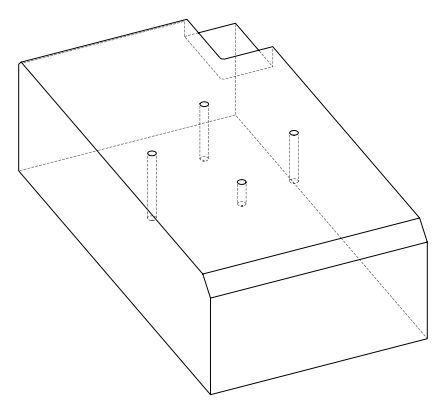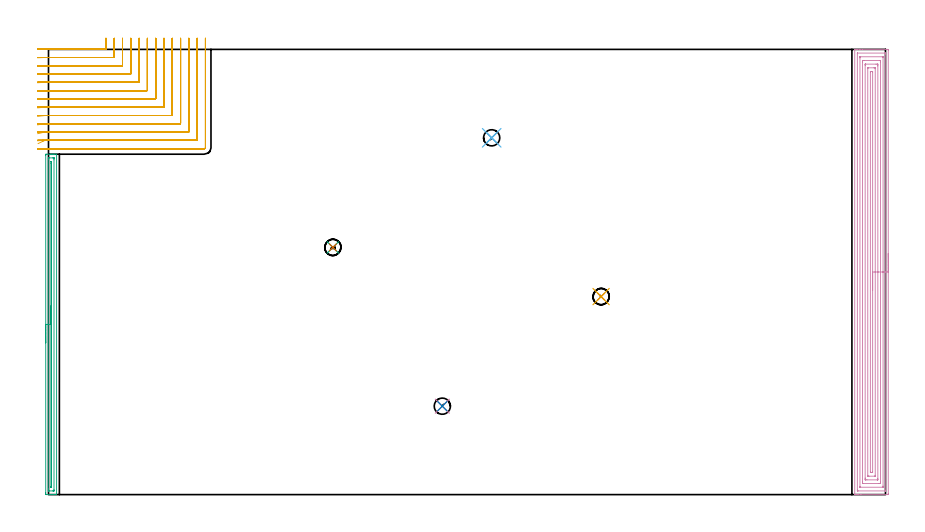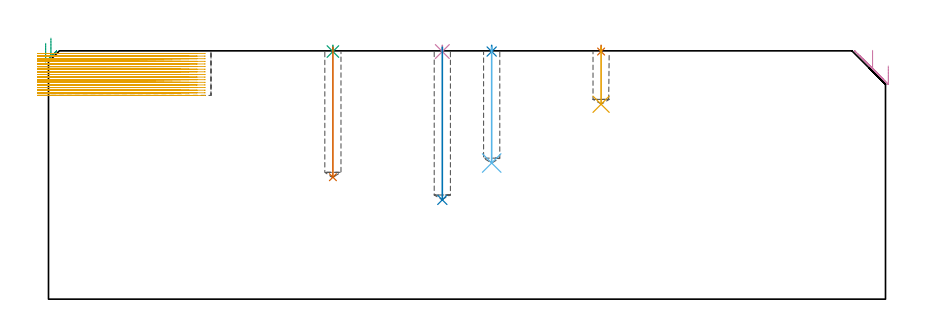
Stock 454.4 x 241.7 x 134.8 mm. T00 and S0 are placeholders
(PLAN: 11 operations, 3 tool changes, 67.6 min)
(1 SPOT_DRILL | STEP1POCKET | NXT0321_9005460120000 | 0.03 min | 3 mm3)
(2 SPOT_DRILL_1 | STEP1POCKET_1 | NXT0321_9005460120000 | 0.03 min | 2 mm3)
(3 SPOT_DRILL_2 | STEP1POCKET_2 | NXT0321_9005460120000 | 0.03 min | 2 mm3)
(4 SPOT_DRILL_3 | STEP1POCKET_3 | NXT0321_9005460120000 | 0.03 min | 3 mm3)
(5 DRILL_BLIND_HOLE_INTO_CENTER | STEP1POCKET | UGT0301_483 | 0.13 min | 1639 mm3)
(6 DRILL_BLIND_HOLE_INTO_CENTER_1 | STEP1POCKET_1 | UGT0301_483 | 0.25 min | 3569 mm3)
(7 DRILL_BLIND_HOLE_INTO_CENTER_2 | STEP1POCKET_2 | UGT0301_483 | 0.28 min | 4034 mm3)
(8 DRILL_BLIND_HOLE_INTO_CENTER_3 | STEP1POCKET_3 | UGT0301_483 | 0.33 min | 4773 mm3)
(9 AREA_MILL | FG_CHAMFER_SURFACE | UGT0205_001 | 4.58 min | 3278 mm3)
(10 AREA_MILL_1 | FG_CHAMFER_SURFACE_1 | UGT0205_001 | 13.81 min | 40029 mm3)
(11 MILL_CORNER_NOTCH_RECTANGULAR | CORNER_NOTCH_RECTANGULAR | NXT0201_008 | Follow Part, ap 1.5, ae 75% | 48.12 min | 121339 mm3)
(TOOL NXT0321_9005460120000 | NC Spot Drill, 142deg, 12mm, Carbide, Uncoated | D12 PA142 FL30 Z2)
(TOOL UGT0301_483 | Carbide Drill 8.8 mm | D8.8 PA118 FL81 Z2)
(TOOL UGT0205_001 | Chamfer Mill 20 x 3 x 45 deg. | D20 FL50 Z2)
(TOOL NXT0201_008 | ENDMILL 6mm [2P460-0600-NA 1630] | D6 FL26 Z6)
(OP 1 SPOT_DRILL)
G17 G21 G94 G90
T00 M6
G54
G17 G0 G90 X300. Y107.5 S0 M3
G43 Z144.8 H0
G94 G81 G98 Z134.421 F250. R137.8
G80
M5
M2
(OP 2 SPOT_DRILL_1)
G17 G21 G94 G90
T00 M6
G54
G17 G0 G90 X240.6 Y193.7 S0 M3
G43 Z144.8 H0
G94 G81 G98 Z134.421 F250. R137.8
G80
M5
M2
(OP 3 SPOT_DRILL_2)
G17 G21 G94 G90
T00 M6
G54
G17 G0 G90 X154.4 Y134.2 S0 M3
G43 Z144.8 H0
G94 G81 G98 Z134.421 F250. R137.8
G80
M5
M2
(OP 4 SPOT_DRILL_3)
G17 G21 G94 G90
T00 M6
G54
G17 G0 G90 X213.8 Y48. S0 M3
G43 Z144.8 H0
G94 G81 G98 Z134.421 F250. R137.8
G80
M5
M2
(OP 5 DRILL_BLIND_HOLE_INTO_CENTER)
G17 G21 G94 G90
T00 M6
G54
G17 G0 G90 X300. Y107.5 S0 M3
G43 Z144.8 H0
G94 G81 G98 Z105.8 F250. R136.8
G80
M5
M2
(OP 6 DRILL_BLIND_HOLE_INTO_CENTER_1)
G17 G21 G94 G90
T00 M6
G54
G17 G0 G90 X240.6 Y193.7 S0 M3
G43 Z144.8 H0
G94 G81 G98 Z73.9 F250. R136.8
G80
M5
M2
(OP 7 DRILL_BLIND_HOLE_INTO_CENTER_2)
G17 G21 G94 G90
T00 M6
G54
G17 G0 G90 X154.4 Y134.2 S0 M3
G43 Z144.8 H0
G94 G81 G98 Z66.2 F250. R136.8
G80
M5
M2
(OP 8 DRILL_BLIND_HOLE_INTO_CENTER_3)
G17 G21 G94 G90
T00 M6
G54
G17 G0 G90 X213.8 Y48. S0 M3
G43 Z144.8 H0
G94 G81 G98 Z53.9 F250. R136.8
G80
M5
M2
(OP 9 AREA_MILL)
G17 G21 G94 G90
T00 M6
G54
G17 G0 G90 X-1.5 Y82.4 S1061 M3
G43 Z144.8 H0
Z138.9
G94 G1 Y82.438 Z138.028 F250.
Y82.552 Z137.163
Y82.741 Z136.312
Y83.003 Z135.48
Y83.337 Z134.674
Y83.74 Z133.9
Y84.208 Z133.164
Y84.74 Z132.472
Y85.329 Z131.829
Y85.972 Z131.24
Y86.664 Z130.708
Y87.4 Z130.24
Y88.174 Z129.837
Y88.98 Z129.503
Y89.812 Z129.241
Y90.664 Z129.052
Y91.528 Z128.938
Y92.4 Z128.9
Y184.21
X-1.497 Y184.546
X-1.493 Y184.79 Z128.904
X-1.169 Y184.8 Z129.227
X0.577 Z130.971
X1.167 Z131.564
X1.45 Z131.847
X2.04 Z132.437
X2.323 Z132.719
X2.889 Z133.288
X3.196 Z133.595
X4.185 Z134.584
X4.294 Y184.798 Z134.686
X4.397 Y184.79 Z134.788
X4.4 Y184.656 Z134.8
Y0.144
X4.397 Y0.01 Z134.788
X4.294 Y0.002 Z134.686
X4.185 Y0. Z134.584
X3.503 Z133.902
X2.889 Z133.288
X2.323 Z132.719
X2.04 Z132.437
X1.45 Z131.847
X1.167 Z131.564
X0.577 Z130.971
X-1.068 Z129.328
X-1.169 Y0.002 Z129.227
X-1.492 Y0.01 Z128.904
X-1.497 Y0.254 Z128.9
X-1.5 Y0.59
Y0.928
Y92.4
X-0.086 Z130.314
Y182.213
X-0.085 Y182.427 Z130.315
X-0.081 Y182.765 Z130.319
X-0.079 Y182.781 Z130.321
X-0.07 Y182.79 Z130.33
X-0.007 Y182.794 Z130.393
X0.09 Y182.798 Z130.49
X0.212 Y182.8 Z130.612
X0.577 Z130.977
X2.323 Z132.723
X2.832 Y182.799 Z133.232
X2.946 Y182.794 Z133.346
X2.967 Y182.79 Z133.367
X2.979 Y182.785 Z133.379
X2.981 Y182.761 Z133.381
X2.984 Y182.643 Z133.384
X2.985 Y182.427 Z133.385
X2.986 Y181.75 Z133.386
X2.985 Y2.587 Z133.385
X2.984 Y2.373 Z133.384
X2.981 Y2.035 Z133.381
X2.979 Y2.019 Z133.379
X2.97 Y2.01 Z133.37
X2.907 Y2.006 Z133.307
X2.81 Y2.002 Z133.21
X2.688 Y2. Z133.088
X2.323 Z132.723
X0.577 Z130.977
X0.068 Y2.001 Z130.468
X-0.046 Y2.006 Z130.354
X-0.067 Y2.01 Z130.333
X-0.079 Y2.015 Z130.321
X-0.081 Y2.039 Z130.319
X-0.084 Y2.157 Z130.316
X-0.085 Y2.373 Z130.315
X-0.086 Y3.05 Z130.314
Y92.4
X1.328 Z131.728
X1.329 Y179.877 Z131.729
X1.332 Y180.644 Z131.732
X1.334 Y180.762 Z131.734
X1.341 Y180.79 Z131.741
X1.374 Y180.794 Z131.774
X1.45 Y180.798 Z131.85
X1.501 Z131.901
X1.541 Y180.794 Z131.941
X1.562 Y180.79 Z131.962
X1.565 Y180.767 Z131.965
X1.569 Y180.644 Z131.969
X1.571 Y180.521 Z131.971
Y4.923
X1.568 Y4.156 Z131.968
X1.566 Y4.038 Z131.966
X1.559 Y4.01 Z131.959
X1.526 Y4.006 Z131.926
X1.45 Y4.002 Z131.85
X1.399 Z131.799
X1.359 Y4.006 Z131.759
X1.338 Y4.01 Z131.738
X1.335 Y4.033 Z131.735
X1.331 Y4.156 Z131.731
X1.329 Y4.279 Z131.729
X1.328 Y92.4 Z131.728
Y93.272 Z131.766
Y94.136 Z131.88
Y94.988 Z132.069
Y95.82 Z132.331
Y96.626 Z132.665
Y97.4 Z133.068
Y98.136 Z133.537
Y98.828 Z134.068
Y99.471 Z134.657
Y100.06 Z135.301
Y100.592 Z135.993
Y101.06 Z136.728
Y101.463 Z137.502
Y101.797 Z138.308
Y102.059 Z139.14
Y102.248 Z139.992
Y102.362 Z140.857
Y102.4 Z141.728
G0 Z144.8
M5
M2
(OP 10 AREA_MILL_1)
G17 G21 G94 G90
T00 M6
G54
G17 G0 G90 X455.9 Y130.85 S1061 M3
G43 Z144.8 H0
Z126.6
G94 G1 Y130.812 Z125.728 F250.
Y130.698 Z124.864
Y130.509 Z124.012
Y130.247 Z123.18
Y129.913 Z122.374
Y129.51 Z121.6
Y129.041 Z120.864
Y128.51 Z120.172
Y127.921 Z119.529
Y127.278 Z118.94
Y126.586 Z118.409
Y125.85 Z117.94
Y125.076 Z117.537
Y124.27 Z117.203
Y123.438 Z116.941
Y122.586 Z116.752
Y121.722 Z116.638
Y120.85 Z116.6
Y0.625
X455.898 Y0.345 Z116.601
X455.892 Y0.01 Z116.606
X455.553 Y0. Z116.944
X440.995 Z131.5
X439.565 Z132.932
X439.208 Z133.287
X438.496 Z134.004
X438.191 Z134.309
X437.74 Z134.751
X437.703 Y0.009 Z134.788
X437.7 Y0.178 Z134.8
Y241.522
X437.703 Y241.691 Z134.788
X437.739 Y241.697 Z134.752
X437.767 Y241.699 Z134.724
X438.191 Y241.7 Z134.309
X438.496 Z134.004
X439.208 Z133.287
X440.458 Z132.039
X441.888 Z130.608
X455.554 Y241.699 Z116.943
X455.892 Y241.69 Z116.606
X455.899 Y241.354 Z116.599
X455.9 Y120.85 Z116.6
X454.486 Z118.014
X454.485 Y2.319 Z118.015
X454.484 Y2.225 Z118.016
X454.479 Y2.038 Z118.021
X454.476 Y2.008 Z118.024
X454.468 Y2.006 Z118.032
X454.443 Y2.003 Z118.057
X454.392 Y2.001 Z118.108
X439.62 Z132.88
X439.208 Y2.006 Z133.292
X439.15 Y2.01 Z133.35
X439.121 Y2.014 Z133.379
X439.115 Y2.413 Z133.386
Y239.381 Z133.385
X439.116 Y239.475 Z133.384
X439.121 Y239.663 Z133.379
X439.124 Y239.692 Z133.376
X439.132 Y239.694 Z133.368
X439.157 Y239.697 Z133.343
X439.208 Y239.699 Z133.292
X453.98 Z118.52
X454.392 Y239.694 Z118.108
X454.45 Y239.69 Z118.05
X454.479 Y239.686 Z118.021
X454.485 Y239.287 Z118.015
X454.486 Y120.85 Z118.014
X453.072 Z119.429
X453.071 Y4.628
X453.07 Y4.201 Z119.43
X453.067 Y4.084 Z119.433
X453.065 Y4.028 Z119.435
X453.059 Y4.01 Z119.441
X453.006 Y4.007 Z119.494
X452.805 Y4.001 Z119.695
X440.794 Z131.706
X440.66 Y4.004 Z131.84
X440.554 Y4.01 Z131.946
X440.534 Y4.013 Z131.966
X440.532 Y4.02 Z131.968
X440.531 Y4.045 Z131.969
X440.529 Y4.201 Z131.971
Y237.072
X440.53 Y237.499 Z131.97
X440.533 Y237.616 Z131.967
X440.535 Y237.671 Z131.965
X440.541 Y237.69 Z131.959
X440.594 Y237.693 Z131.906
X440.795 Y237.699 Z131.705
X452.806 Z119.694
X452.94 Y237.696 Z119.56
X453.046 Y237.69 Z119.454
X453.066 Y237.687 Z119.434
X453.068 Y237.68 Z119.432
X453.069 Y237.655 Z119.431
X453.071 Y237.499 Z119.429
X453.072 Y120.85
X451.657 Z120.843
Y6.882
X451.651 Y6.049 Z120.849
X451.641 Y6.01 Z120.859
X451.59 Y6.005 Z120.91
X451.48 Y6.002 Z121.02
X451.26 Y6. Z121.24
X450.819 Z121.681
X442.335 Z130.165
X442.118 Y6.002 Z130.382
X442.009 Y6.005 Z130.491
X441.96 Y6.01 Z130.54
X441.95 Y6.041 Z130.55
X441.943 Y6.827 Z130.557
Y6.882
Y234.818
X441.949 Y235.651 Z130.551
X441.959 Y235.69 Z130.541
X442.01 Y235.695 Z130.49
X442.12 Y235.698 Z130.38
X442.34 Y235.7 Z130.16
X442.781 Z129.719
X451.265 Z121.235
X451.482 Y235.698 Z121.018
X451.591 Y235.695 Z120.909
X451.64 Y235.69 Z120.86
X451.65 Y235.659 Z120.85
X451.657 Y234.873 Z120.843
Y234.818
Y120.85
X450.243 Z122.257
X450.242 Y8.67 Z122.258
X450.241 Y8.355 Z122.259
X450.236 Y8.036 Z122.264
X450.234 Y8.009 Z122.266
X450.218 Y8.006 Z122.282
X450.177 Y8.003 Z122.323
X450.093 Y8.001 Z122.407
X449.926 Y8. Z122.574
X444.343 Z128.157
X443.674 Y8.002 Z128.826
X443.447 Y8.004 Z129.053
X443.377 Y8.01 Z129.123
X443.364 Y8.031 Z129.136
X443.362 Y8.089 Z129.138
X443.358 Y8.67 Z129.142
X443.357 Y8.987 Z129.143
X443.358 Y233.03 Z129.142
X443.359 Y233.345 Z129.141
X443.364 Y233.664 Z129.136
X443.366 Y233.691 Z129.134
X443.382 Y233.694 Z129.118
X443.423 Y233.697 Z129.077
X443.507 Y233.699 Z128.993
X443.674 Y233.7 Z128.826
X449.257 Z123.243
X449.926 Y233.698 Z122.574
X450.153 Y233.696 Z122.347
X450.223 Y233.69 Z122.277
X450.236 Y233.669 Z122.264
X450.238 Y233.611 Z122.262
X450.242 Y233.03 Z122.258
X450.243 Y232.713 Z122.257
Y120.85
X448.829 Z123.671
Y10.458
X448.826 Y10.113 Z123.674
X448.824 Y10.028 Z123.676
X448.823 Y10.014 Z123.677
X448.804 Y10.01 Z123.696
X448.749 Y10.005 Z123.751
X448.596 Y10.001 Z123.904
X445.46 Y10. Z127.04
X445.023 Y10.002 Z127.477
X444.824 Y10.008 Z127.676
X444.781 Y10.01 Z127.719
X444.778 Y10.083 Z127.722
X444.773 Y10.251 Z127.727
X444.772 Y10.458 Z127.728
X444.771 Y231.242 Z127.729
X444.774 Y231.587 Z127.726
X444.776 Y231.672 Z127.724
X444.777 Y231.686 Z127.723
X444.796 Y231.69 Z127.704
X444.851 Y231.695 Z127.649
X445.004 Y231.699 Z127.496
X448.14 Y231.7 Z124.36
X448.577 Y231.698 Z123.923
X448.776 Y231.692 Z123.724
X448.819 Y231.69 Z123.681
X448.822 Y231.617 Z123.678
X448.827 Y231.449 Z123.673
X448.828 Y231.242 Z123.672
X448.829 Y120.85 Z123.671
X447.415 Z125.085
X447.414 Y12.245 Z125.086
X447.413 Y12.079 Z125.087
X447.41 Y12.023 Z125.09
X447.408 Y12.01 Z125.092
X447.399 Y12.007 Z125.101
X447.369 Y12.003 Z125.131
X447.247 Y12.001 Z125.253
X446.599 Y12. Z125.901
X446.353 Y12.001 Z126.147
X446.272 Y12.003 Z126.228
X446.207 Y12.008 Z126.293
X446.192 Y12.01 Z126.308
X446.19 Y12.03 Z126.31
X446.188 Y12.077 Z126.312
X446.186 Y12.245 Z126.314
X446.185 Y12.414 Z126.315
X446.186 Y229.454 Z126.314
X446.187 Y229.621 Z126.313
X446.19 Y229.677 Z126.31
X446.192 Y229.69 Z126.308
X446.201 Y229.693 Z126.299
X446.231 Y229.697 Z126.269
X446.353 Y229.699 Z126.147
X447.001 Y229.7 Z125.499
X447.247 Y229.699 Z125.253
X447.328 Y229.697 Z125.172
X447.393 Y229.692 Z125.107
X447.408 Y229.69 Z125.092
X447.41 Y229.67 Z125.09
X447.412 Y229.623 Z125.088
X447.414 Y229.454 Z125.086
X447.415 Y229.286 Z125.085
Y120.85
Y119.978 Z125.123
Y119.113 Z125.237
Y118.262 Z125.426
Y117.43 Z125.688
Y116.624 Z126.022
Y115.85 Z126.425
Y115.114 Z126.894
Y114.422 Z127.425
Y113.779 Z128.014
Y113.19 Z128.657
Y112.658 Z129.35
Y112.19 Z130.085
Y111.787 Z130.859
Y111.453 Z131.665
Y111.191 Z132.497
Y111.002 Z133.349
Y110.888 Z134.214
Y110.85 Z135.085
G0 Z144.8
M5
M2
(OP 11 MILL_CORNER_NOTCH_RECTANGULAR)
G17 G21 G94 G90
T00 M6
G54
G17 G0 G90 X-5.997 Y241.654 S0 M3
G43 Z144.8 H1
Z133.376
G94 G1 X-2.999 Y241.764 F250.
G2 X-1.027 Y241.8 R54. F500.
G1 X30.904
G3 X31.2 Y242.096 R0.3
G1 Y244.7
Y247.7 F250.
G0 Z144.8
X-5.998 Y237.141
Z133.376
G1 X-3. Y237.261
G2 X-1.027 Y237.3 R49.5 F500.
G1 X35.404
G3 X35.7 Y237.596 R0.3
G1 Y244.7
Y247.7 F250.
G0 Z144.8
X-5.997 Y232.625
Z133.376
G1 X-3. Y232.757
G2 X-1.027 Y232.8 R45. F500.
G1 X39.904
G3 X40.2 Y233.096 R0.3
G1 Y244.7
Y247.7 F250.
G0 Z144.8
X-5.996 Y228.106
Z133.376
G1 X-3. Y228.252
G2 X-1.027 Y228.3 R40.5 F500.
G1 X44.404
G3 X44.7 Y228.596 R0.3
G1 Y244.7
Y247.7 F250.
G0 Z144.8
X-5.995 Y223.581
Z133.376
G1 X-3. Y223.746
G2 X-1.027 Y223.8 R36. F500.
G1 X48.904
G3 X49.2 Y224.096 R0.3
G1 Y244.7
Y247.7 F250.
G0 Z144.8
X-5.994 Y219.05
Z133.376
G1 X-3. Y219.238
G2 X-1.027 Y219.3 R31.5 F500.
G1 X53.403
G3 X53.7 Y219.597 R0.3
G1 Y244.7
Y247.7 F250.
G0 Z144.8
X-5.992 Y214.509
Z133.376
G1 X-3. Y214.728
G2 X-1.027 Y214.8 R27. F500.
G1 X57.903
G3 X58.2 Y215.097 R0.3
G1 Y244.7
Y247.7 F250.
G0 Z144.8
X-5.988 Y209.95
Z133.376
G1 X-3. Y210.213
G2 X-1.027 Y210.3 R22.5 F500.
G1 X62.403
G3 X62.7 Y210.597 R0.3
G1 Y244.7
Y247.7 F250.
G0 Z144.8
X-5.982 Y205.363
Z133.376
G1 X-3. Y205.692
G2 X-1.027 Y205.8 R18. F500.
G1 X66.903
G3 X67.2 Y206.097 R0.3
G1 Y244.7
Y247.7 F250.
G0 Z144.8
X-5.968 Y200.716
Z133.376
G1 X-3. Y201.155
G2 X-1.027 Y201.3 R13.5 F500.
G1 X71.403
G3 X71.7 Y201.597 R0.3
G1 Y244.7
Y247.7 F250.
G0 Z144.8
X-5.927 Y195.923
Z133.376
G1 X-3. Y196.581
G2 X-1.027 Y196.8 R9. F500.
G1 X75.903
G3 X76.2 Y197.097 R0.3
G1 Y244.7
Y247.7 F250.
G0 Z144.8
X-5.696 Y190.529
Z133.376
G1 X-3. Y191.844
G2 X-1.027 Y192.3 R4.5 F500.
G1 X80.403
G3 X80.7 Y192.597 R0.3
G1 Y244.7
Y247.7 F250.
G0 Z144.8
X-4.027 Y187.8
Z133.376
G1 X-1.027
X84.7 F500.
G3 X85.2 Y188.3 R0.5
G1 Y244.7
Y247.7 F250.
G0 Z144.8
X-5.998 Y241.782
Z131.953
G1 X-2.998 Y241.799
X-2.689 Y241.8 F500.
X30.904
G3 X31.2 Y242.096 R0.3
G1 Y244.7
Y247.7 F250.
G0 Z144.8
X-6. Y237.28
Z131.953
G1 X-3. Y237.299
X-2.689 Y237.3 F500.
X35.404
G3 X35.7 Y237.596 R0.3
G1 Y244.7
Y247.7 F250.
G0 Z144.8
X-6. Y232.778
Z131.953
G1 X-3. Y232.799
G2 X-2.689 Y232.8 R45. F500.
G1 X39.904
G3 X40.2 Y233.096 R0.3
G1 Y244.7
Y247.7 F250.
G0 Z144.8
X-6. Y228.276
Z131.953
G1 X-3. Y228.299
G2 X-2.689 Y228.3 R40.5 F500.
G1 X44.404
G3 X44.7 Y228.596 R0.3
G1 Y244.7
Y247.7 F250.
G0 Z144.8
X-6. Y223.773
Z131.953
G1 X-3. Y223.799
G2 X-2.689 Y223.8 R36. F500.
G1 X48.904
G3 X49.2 Y224.096 R0.3
G1 Y244.7
Y247.7 F250.
G0 Z144.8
X-6. Y219.269
Z131.953
G1 X-3. Y219.298
G2 X-2.689 Y219.3 R31.5 F500.
G1 X53.403
G3 X53.7 Y219.597 R0.3
G1 Y244.7
Y247.7 F250.
G0 Z144.8
X-6. Y214.764
Z131.953
G1 X-3. Y214.798
G2 X-2.689 Y214.8 R27. F500.
G1 X57.903
G3 X58.2 Y215.097 R0.3
G1 Y244.7
Y247.7 F250.
G0 Z144.8
X-6. Y210.256
Z131.953
G1 X-3. Y210.298
G2 X-2.689 Y210.3 R22.5 F500.
G1 X62.403
G3 X62.7 Y210.597 R0.3
G1 Y244.7
Y247.7 F250.
G0 Z144.8
X-6. Y205.745
Z131.953
G1 X-3. Y205.797
G2 X-2.689 Y205.8 R18. F500.
G1 X66.903
G3 X67.2 Y206.097 R0.3
G1 Y244.7
Y247.7 F250.
G0 Z144.8
X-5.999 Y201.227
Z131.953
G1 X-3. Y201.296
G2 X-2.689 Y201.3 R13.5 F500.
G1 X71.403
G3 X71.7 Y201.597 R0.3
G1 Y244.7
Y247.7 F250.
G0 Z144.8
X-5.998 Y196.691
Z131.953
G1 X-3. Y196.795
G2 X-2.689 Y196.8 R9. F500.
G1 X75.903
G3 X76.2 Y197.097 R0.3
G1 Y244.7
Y247.7 F250.
G0 Z144.8
X-5.993 Y192.082
Z131.953
G1 X-3. Y192.289
G2 X-2.689 Y192.3 R4.5 F500.
G1 X80.403
G3 X80.7 Y192.597 R0.3
G1 Y244.7
Y247.7 F250.
G0 Z144.8
X-5.689 Y187.8
Z131.953
G1 X-2.689
X84.7 F500.
G3 X85.2 Y188.3 R0.5
G1 Y244.7
Y247.7 F250.
G0 Z144.8
X-5.998 Y241.8
Z130.529
G1 X-2.998
X30.904 F500.
G3 X31.2 Y242.096 R0.3
G1 Y244.7
Y247.7 F250.
G0 Z144.8
X-6. Y237.3
Z130.529
G1 X-3.
X35.404 F500.
G3 X35.7 Y237.596 R0.3
G1 Y244.7
Y247.7 F250.
G0 Z144.8
X-6. Y232.8
Z130.529
G1 X-3.
X39.904 F500.
G3 X40.2 Y233.096 R0.3
G1 Y244.7
Y247.7 F250.
G0 Z144.8
X-6. Y228.3
Z130.529
G1 X-3.
X44.404 F500.
G3 X44.7 Y228.596 R0.3
G1 Y244.7
Y247.7 F250.
G0 Z144.8
X-6. Y223.8
Z130.529
G1 X-3.
X48.904 F500.
G3 X49.2 Y224.096 R0.3
G1 Y244.7
Y247.7 F250.
G0 Z144.8
X-6. Y219.3
Z130.529
G1 X-3.
X53.403 F500.
G3 X53.7 Y219.597 R0.3
G1 Y244.7
Y247.7 F250.
G0 Z144.8
X-6. Y214.8
Z130.529
G1 X-3.
X57.903 F500.
G3 X58.2 Y215.097 R0.3
G1 Y244.7
Y247.7 F250.
G0 Z144.8
X-6. Y210.3
Z130.529
G1 X-3.
X62.403 F500.
G3 X62.7 Y210.597 R0.3
G1 Y244.7
Y247.7 F250.
G0 Z144.8
X-6. Y205.8
Z130.529
G1 X-3.
X66.903 F500.
G3 X67.2 Y206.097 R0.3
G1 Y244.7
Y247.7 F250.
G0 Z144.8
X-6. Y201.3
Z130.529
G1 X-3.
X71.403 F500.
G3 X71.7 Y201.597 R0.3
G1 Y244.7
Y247.7 F250.
G0 Z144.8
X-6. Y196.8
Z130.529
G1 X-3.
X75.903 F500.
G3 X76.2 Y197.097 R0.3
G1 Y244.7
Y247.7 F250.
G0 Z144.8
X-6. Y192.3
Z130.529
G1 X-3.
X80.403 F500.
G3 X80.7 Y192.597 R0.3
G1 Y244.7
Y247.7 F250.
G0 Z144.8
X-6. Y187.8
Z130.529
G1 X-3.
X84.7 F500.
G3 X85.2 Y188.3 R0.5
G1 Y244.7
Y247.7 F250.
G0 Z144.8
X-5.998 Y241.8
Z129.106
G1 X-2.998
X30.904 F500.
G3 X31.2 Y242.096 R0.3
G1 Y244.7
Y247.7 F250.
G0 Z144.8
X-6. Y237.3
Z129.106
G1 X-3.
X35.404 F500.
G3 X35.7 Y237.596 R0.3
G1 Y244.7
Y247.7 F250.
G0 Z144.8
X-6. Y232.8
Z129.106
G1 X-3.
X39.904 F500.
G3 X40.2 Y233.096 R0.3
G1 Y244.7
Y247.7 F250.
G0 Z144.8
X-6. Y228.3
Z129.106
G1 X-3.
X44.404 F500.
G3 X44.7 Y228.596 R0.3
G1 Y244.7
Y247.7 F250.
G0 Z144.8
X-6. Y223.8
Z129.106
G1 X-3.
X48.904 F500.
G3 X49.2 Y224.096 R0.3
G1 Y244.7
Y247.7 F250.
G0 Z144.8
X-6. Y219.3
Z129.106
G1 X-3.
X53.403 F500.
G3 X53.7 Y219.597 R0.3
G1 Y244.7
Y247.7 F250.
G0 Z144.8
X-6. Y214.8
Z129.106
G1 X-3.
X57.903 F500.
G3 X58.2 Y215.097 R0.3
G1 Y244.7
Y247.7 F250.
G0 Z144.8
X-6. Y210.3
Z129.106
G1 X-3.
X62.403 F500.
G3 X62.7 Y210.597 R0.3
G1 Y244.7
Y247.7 F250.
G0 Z144.8
X-6. Y205.8
Z129.106
G1 X-3.
X66.903 F500.
G3 X67.2 Y206.097 R0.3
G1 Y244.7
Y247.7 F250.
G0 Z144.8
X-6. Y201.3
Z129.106
G1 X-3.
X71.403 F500.
G3 X71.7 Y201.597 R0.3
G1 Y244.7
Y247.7 F250.
G0 Z144.8
X-6. Y196.8
Z129.106
G1 X-3.
X75.903 F500.
G3 X76.2 Y197.097 R0.3
G1 Y244.7
Y247.7 F250.
G0 Z144.8
X-6. Y192.3
Z129.106
G1 X-3.
X80.403 F500.
G3 X80.7 Y192.597 R0.3
G1 Y244.7
Y247.7 F250.
G0 Z144.8
X-6. Y187.8
Z129.106
G1 X-3.
X84.7 F500.
G3 X85.2 Y188.3 R0.5
G1 Y244.7
Y247.7 F250.
G0 Z144.8
X-5.998 Y241.8
Z127.682
G1 X-2.998
X30.904 F500.
G3 X31.2 Y242.096 R0.3
G1 Y244.7
Y247.7 F250.
G0 Z144.8
X-6. Y237.3
Z127.682
G1 X-3.
X35.404 F500.
G3 X35.7 Y237.596 R0.3
G1 Y244.7
Y247.7 F250.
G0 Z144.8
X-6. Y232.8
Z127.682
G1 X-3.
X39.904 F500.
G3 X40.2 Y233.096 R0.3
G1 Y244.7
Y247.7 F250.
G0 Z144.8
X-6. Y228.3
Z127.682
G1 X-3.
X44.404 F500.
G3 X44.7 Y228.596 R0.3
G1 Y244.7
Y247.7 F250.
G0 Z144.8
X-6. Y223.8
Z127.682
G1 X-3.
X48.904 F500.
G3 X49.2 Y224.096 R0.3
G1 Y244.7
Y247.7 F250.
G0 Z144.8
X-6. Y219.3
Z127.682
G1 X-3.
X53.403 F500.
G3 X53.7 Y219.597 R0.3
G1 Y244.7
Y247.7 F250.
G0 Z144.8
X-6. Y214.8
Z127.682
G1 X-3.
X57.903 F500.
G3 X58.2 Y215.097 R0.3
G1 Y244.7
Y247.7 F250.
G0 Z144.8
X-6. Y210.3
Z127.682
G1 X-3.
X62.403 F500.
G3 X62.7 Y210.597 R0.3
G1 Y244.7
Y247.7 F250.
G0 Z144.8
X-6. Y205.8
Z127.682
G1 X-3.
X66.903 F500.
G3 X67.2 Y206.097 R0.3
G1 Y244.7
Y247.7 F250.
G0 Z144.8
X-6. Y201.3
Z127.682
G1 X-3.
X71.403 F500.
G3 X71.7 Y201.597 R0.3
G1 Y244.7
Y247.7 F250.
G0 Z144.8
X-6. Y196.8
Z127.682
G1 X-3.
X75.903 F500.
G3 X76.2 Y197.097 R0.3
G1 Y244.7
Y247.7 F250.
G0 Z144.8
X-6. Y192.3
Z127.682
G1 X-3.
X80.403 F500.
G3 X80.7 Y192.597 R0.3
G1 Y244.7
Y247.7 F250.
G0 Z144.8
X-6. Y187.8
Z127.682
G1 X-3.
X84.7 F500.
G3 X85.2 Y188.3 R0.5
G1 Y244.7
Y247.7 F250.
G0 Z144.8
X-5.998 Y241.8
Z126.259
G1 X-2.998
X30.904 F500.
G3 X31.2 Y242.096 R0.3
G1 Y244.7
Y247.7 F250.
G0 Z144.8
X-6. Y237.3
Z126.259
G1 X-3.
X35.404 F500.
G3 X35.7 Y237.596 R0.3
G1 Y244.7
Y247.7 F250.
G0 Z144.8
X-6. Y232.8
Z126.259
G1 X-3.
X39.904 F500.
G3 X40.2 Y233.096 R0.3
G1 Y244.7
Y247.7 F250.
G0 Z144.8
X-6. Y228.3
Z126.259
G1 X-3.
X44.404 F500.
G3 X44.7 Y228.596 R0.3
G1 Y244.7
Y247.7 F250.
G0 Z144.8
X-6. Y223.8
Z126.259
G1 X-3.
X48.904 F500.
G3 X49.2 Y224.096 R0.3
G1 Y244.7
Y247.7 F250.
G0 Z144.8
X-6. Y219.3
Z126.259
G1 X-3.
X53.403 F500.
G3 X53.7 Y219.597 R0.3
G1 Y244.7
Y247.7 F250.
G0 Z144.8
X-6. Y214.8
Z126.259
G1 X-3.
X57.903 F500.
G3 X58.2 Y215.097 R0.3
G1 Y244.7
Y247.7 F250.
G0 Z144.8
X-6. Y210.3
Z126.259
G1 X-3.
X62.403 F500.
G3 X62.7 Y210.597 R0.3
G1 Y244.7
Y247.7 F250.
G0 Z144.8
X-6. Y205.8
Z126.259
G1 X-3.
X66.903 F500.
G3 X67.2 Y206.097 R0.3
G1 Y244.7
Y247.7 F250.
G0 Z144.8
X-6. Y201.3
Z126.259
G1 X-3.
X71.403 F500.
G3 X71.7 Y201.597 R0.3
G1 Y244.7
Y247.7 F250.
G0 Z144.8
X-6. Y196.8
Z126.259
G1 X-3.
X75.903 F500.
G3 X76.2 Y197.097 R0.3
G1 Y244.7
Y247.7 F250.
G0 Z144.8
X-6. Y192.3
Z126.259
G1 X-3.
X80.403 F500.
G3 X80.7 Y192.597 R0.3
G1 Y244.7
Y247.7 F250.
G0 Z144.8
X-6. Y187.8
Z126.259
G1 X-3.
X84.7 F500.
G3 X85.2 Y188.3 R0.5
G1 Y244.7
Y247.7 F250.
G0 Z144.8
X-5.998 Y241.8
Z124.835
G1 X-2.998
X30.904 F500.
G3 X31.2 Y242.096 R0.3
G1 Y244.7
Y247.7 F250.
G0 Z144.8
X-6. Y237.3
Z124.835
G1 X-3.
X35.404 F500.
G3 X35.7 Y237.596 R0.3
G1 Y244.7
Y247.7 F250.
G0 Z144.8
X-6. Y232.8
Z124.835
G1 X-3.
X39.904 F500.
G3 X40.2 Y233.096 R0.3
G1 Y244.7
Y247.7 F250.
G0 Z144.8
X-6. Y228.3
Z124.835
G1 X-3.
X44.404 F500.
G3 X44.7 Y228.596 R0.3
G1 Y244.7
Y247.7 F250.
G0 Z144.8
X-6. Y223.8
Z124.835
G1 X-3.
X48.904 F500.
G3 X49.2 Y224.096 R0.3
G1 Y244.7
Y247.7 F250.
G0 Z144.8
X-6. Y219.3
Z124.835
G1 X-3.
X53.403 F500.
G3 X53.7 Y219.597 R0.3
G1 Y244.7
Y247.7 F250.
G0 Z144.8
X-6. Y214.8
Z124.835
G1 X-3.
X57.903 F500.
G3 X58.2 Y215.097 R0.3
G1 Y244.7
Y247.7 F250.
G0 Z144.8
X-6. Y210.3
Z124.835
G1 X-3.
X62.403 F500.
G3 X62.7 Y210.597 R0.3
G1 Y244.7
Y247.7 F250.
G0 Z144.8
X-6. Y205.8
Z124.835
G1 X-3.
X66.903 F500.
G3 X67.2 Y206.097 R0.3
G1 Y244.7
Y247.7 F250.
G0 Z144.8
X-6. Y201.3
Z124.835
G1 X-3.
X71.403 F500.
G3 X71.7 Y201.597 R0.3
G1 Y244.7
Y247.7 F250.
G0 Z144.8
X-6. Y196.8
Z124.835
G1 X-3.
X75.903 F500.
G3 X76.2 Y197.097 R0.3
G1 Y244.7
Y247.7 F250.
G0 Z144.8
X-6. Y192.3
Z124.835
G1 X-3.
X80.403 F500.
G3 X80.7 Y192.597 R0.3
G1 Y244.7
Y247.7 F250.
G0 Z144.8
X-6. Y187.8
Z124.835
G1 X-3.
X84.7 F500.
G3 X85.2 Y188.3 R0.5
G1 Y244.7
Y247.7 F250.
G0 Z144.8
X-5.998 Y241.8
Z123.412
G1 X-2.998
X30.904 F500.
G3 X31.2 Y242.096 R0.3
G1 Y244.7
Y247.7 F250.
G0 Z144.8
X-6. Y237.3
Z123.412
G1 X-3.
X35.404 F500.
G3 X35.7 Y237.596 R0.3
G1 Y244.7
Y247.7 F250.
G0 Z144.8
X-6. Y232.8
Z123.412
G1 X-3.
X39.904 F500.
G3 X40.2 Y233.096 R0.3
G1 Y244.7
Y247.7 F250.
G0 Z144.8
X-6. Y228.3
Z123.412
G1 X-3.
X44.404 F500.
G3 X44.7 Y228.596 R0.3
G1 Y244.7
Y247.7 F250.
G0 Z144.8
X-6. Y223.8
Z123.412
G1 X-3.
X48.904 F500.
G3 X49.2 Y224.096 R0.3
G1 Y244.7
Y247.7 F250.
G0 Z144.8
X-6. Y219.3
Z123.412
G1 X-3.
X53.403 F500.
G3 X53.7 Y219.597 R0.3
G1 Y244.7
Y247.7 F250.
G0 Z144.8
X-6. Y214.8
Z123.412
G1 X-3.
X57.903 F500.
G3 X58.2 Y215.097 R0.3
G1 Y244.7
Y247.7 F250.
G0 Z144.8
X-6. Y210.3
Z123.412
G1 X-3.
X62.403 F500.
G3 X62.7 Y210.597 R0.3
G1 Y244.7
Y247.7 F250.
G0 Z144.8
X-6. Y205.8
Z123.412
G1 X-3.
X66.903 F500.
G3 X67.2 Y206.097 R0.3
G1 Y244.7
Y247.7 F250.
G0 Z144.8
X-6. Y201.3
Z123.412
G1 X-3.
X71.403 F500.
G3 X71.7 Y201.597 R0.3
G1 Y244.7
Y247.7 F250.
G0 Z144.8
X-6. Y196.8
Z123.412
G1 X-3.
X75.903 F500.
G3 X76.2 Y197.097 R0.3
G1 Y244.7
Y247.7 F250.
G0 Z144.8
X-6. Y192.3
Z123.412
G1 X-3.
X80.403 F500.
G3 X80.7 Y192.597 R0.3
G1 Y244.7
Y247.7 F250.
G0 Z144.8
X-6. Y187.8
Z123.412
G1 X-3.
X84.7 F500.
G3 X85.2 Y188.3 R0.5
G1 Y244.7
Y247.7 F250.
G0 Z144.8
X-5.998 Y241.8
Z121.988
G1 X-2.998
X30.904 F500.
G3 X31.2 Y242.096 R0.3
G1 Y244.7
Y247.7 F250.
G0 Z144.8
X-6. Y237.3
Z121.988
G1 X-3.
X35.404 F500.
G3 X35.7 Y237.596 R0.3
G1 Y244.7
Y247.7 F250.
G0 Z144.8
X-6. Y232.8
Z121.988
G1 X-3.
X39.904 F500.
G3 X40.2 Y233.096 R0.3
G1 Y244.7
Y247.7 F250.
G0 Z144.8
X-6. Y228.3
Z121.988
G1 X-3.
X44.404 F500.
G3 X44.7 Y228.596 R0.3
G1 Y244.7
Y247.7 F250.
G0 Z144.8
X-6. Y223.8
Z121.988
G1 X-3.
X48.904 F500.
G3 X49.2 Y224.096 R0.3
G1 Y244.7
Y247.7 F250.
G0 Z144.8
X-6. Y219.3
Z121.988
G1 X-3.
X53.403 F500.
G3 X53.7 Y219.597 R0.3
G1 Y244.7
Y247.7 F250.
G0 Z144.8
X-6. Y214.8
Z121.988
G1 X-3.
X57.903 F500.
G3 X58.2 Y215.097 R0.3
G1 Y244.7
Y247.7 F250.
G0 Z144.8
X-6. Y210.3
Z121.988
G1 X-3.
X62.403 F500.
G3 X62.7 Y210.597 R0.3
G1 Y244.7
Y247.7 F250.
G0 Z144.8
X-6. Y205.8
Z121.988
G1 X-3.
X66.903 F500.
G3 X67.2 Y206.097 R0.3
G1 Y244.7
Y247.7 F250.
G0 Z144.8
X-6. Y201.3
Z121.988
G1 X-3.
X71.403 F500.
G3 X71.7 Y201.597 R0.3
G1 Y244.7
Y247.7 F250.
G0 Z144.8
X-6. Y196.8
Z121.988
G1 X-3.
X75.903 F500.
G3 X76.2 Y197.097 R0.3
G1 Y244.7
Y247.7 F250.
G0 Z144.8
X-6. Y192.3
Z121.988
G1 X-3.
X80.403 F500.
G3 X80.7 Y192.597 R0.3
G1 Y244.7
Y247.7 F250.
G0 Z144.8
X-6. Y187.8
Z121.988
G1 X-3.
X84.7 F500.
G3 X85.2 Y188.3 R0.5
G1 Y244.7
Y247.7 F250.
G0 Z144.8
X-5.998 Y241.8
Z120.565
G1 X-2.998
X30.904 F500.
G3 X31.2 Y242.096 R0.3
G1 Y244.7
Y247.7 F250.
G0 Z144.8
X-6. Y237.3
Z120.565
G1 X-3.
X35.404 F500.
G3 X35.7 Y237.596 R0.3
G1 Y244.7
Y247.7 F250.
G0 Z144.8
X-6. Y232.8
Z120.565
G1 X-3.
X39.904 F500.
G3 X40.2 Y233.096 R0.3
G1 Y244.7
Y247.7 F250.
G0 Z144.8
X-6. Y228.3
Z120.565
G1 X-3.
X44.404 F500.
G3 X44.7 Y228.596 R0.3
G1 Y244.7
Y247.7 F250.
G0 Z144.8
X-6. Y223.8
Z120.565
G1 X-3.
X48.904 F500.
G3 X49.2 Y224.096 R0.3
G1 Y244.7
Y247.7 F250.
G0 Z144.8
X-6. Y219.3
Z120.565
G1 X-3.
X53.403 F500.
G3 X53.7 Y219.597 R0.3
G1 Y244.7
Y247.7 F250.
G0 Z144.8
X-6. Y214.8
Z120.565
G1 X-3.
X57.903 F500.
G3 X58.2 Y215.097 R0.3
G1 Y244.7
Y247.7 F250.
G0 Z144.8
X-6. Y210.3
Z120.565
G1 X-3.
X62.403 F500.
G3 X62.7 Y210.597 R0.3
G1 Y244.7
Y247.7 F250.
G0 Z144.8
X-6. Y205.8
Z120.565
G1 X-3.
X66.903 F500.
G3 X67.2 Y206.097 R0.3
G1 Y244.7
Y247.7 F250.
G0 Z144.8
X-6. Y201.3
Z120.565
G1 X-3.
X71.403 F500.
G3 X71.7 Y201.597 R0.3
G1 Y244.7
Y247.7 F250.
G0 Z144.8
X-6. Y196.8
Z120.565
G1 X-3.
X75.903 F500.
G3 X76.2 Y197.097 R0.3
G1 Y244.7
Y247.7 F250.
G0 Z144.8
X-6. Y192.3
Z120.565
G1 X-3.
X80.403 F500.
G3 X80.7 Y192.597 R0.3
G1 Y244.7
Y247.7 F250.
G0 Z144.8
X-6. Y187.8
Z120.565
G1 X-3.
X84.7 F500.
G3 X85.2 Y188.3 R0.5
G1 Y244.7
Y247.7 F250.
G0 Z144.8
X-5.998 Y241.8
Z119.141
G1 X-2.998
X30.904 F500.
G3 X31.2 Y242.096 R0.3
G1 Y244.7
Y247.7 F250.
G0 Z144.8
X-6. Y237.3
Z119.141
G1 X-3.
X35.404 F500.
G3 X35.7 Y237.596 R0.3
G1 Y244.7
Y247.7 F250.
G0 Z144.8
X-6. Y232.8
Z119.141
G1 X-3.
X39.904 F500.
G3 X40.2 Y233.096 R0.3
G1 Y244.7
Y247.7 F250.
G0 Z144.8
X-6. Y228.3
Z119.141
G1 X-3.
X44.404 F500.
G3 X44.7 Y228.596 R0.3
G1 Y244.7
Y247.7 F250.
G0 Z144.8
X-6. Y223.8
Z119.141
G1 X-3.
X48.904 F500.
G3 X49.2 Y224.096 R0.3
G1 Y244.7
Y247.7 F250.
G0 Z144.8
X-6. Y219.3
Z119.141
G1 X-3.
X53.403 F500.
G3 X53.7 Y219.597 R0.3
G1 Y244.7
Y247.7 F250.
G0 Z144.8
X-6. Y214.8
Z119.141
G1 X-3.
X57.903 F500.
G3 X58.2 Y215.097 R0.3
G1 Y244.7
Y247.7 F250.
G0 Z144.8
X-6. Y210.3
Z119.141
G1 X-3.
X62.403 F500.
G3 X62.7 Y210.597 R0.3
G1 Y244.7
Y247.7 F250.
G0 Z144.8
X-6. Y205.8
Z119.141
G1 X-3.
X66.903 F500.
G3 X67.2 Y206.097 R0.3
G1 Y244.7
Y247.7 F250.
G0 Z144.8
X-6. Y201.3
Z119.141
G1 X-3.
X71.403 F500.
G3 X71.7 Y201.597 R0.3
G1 Y244.7
Y247.7 F250.
G0 Z144.8
X-6. Y196.8
Z119.141
G1 X-3.
X75.903 F500.
G3 X76.2 Y197.097 R0.3
G1 Y244.7
Y247.7 F250.
G0 Z144.8
X-6. Y192.3
Z119.141
G1 X-3.
X80.403 F500.
G3 X80.7 Y192.597 R0.3
G1 Y244.7
Y247.7 F250.
G0 Z144.8
X-6. Y187.8
Z119.141
G1 X-3.
X84.7 F500.
G3 X85.2 Y188.3 R0.5
G1 Y244.7
Y247.7 F250.
G0 Z144.8
X-5.998 Y241.8
Z117.718
G1 X-2.998
X30.904 F500.
G3 X31.2 Y242.096 R0.3
G1 Y244.7
Y247.7 F250.
G0 Z144.8
X-6. Y237.3
Z117.718
G1 X-3.
X35.404 F500.
G3 X35.7 Y237.596 R0.3
G1 Y244.7
Y247.7 F250.
G0 Z144.8
X-6. Y232.8
Z117.718
G1 X-3.
X39.904 F500.
G3 X40.2 Y233.096 R0.3
G1 Y244.7
Y247.7 F250.
G0 Z144.8
X-6. Y228.3
Z117.718
G1 X-3.
X44.404 F500.
G3 X44.7 Y228.596 R0.3
G1 Y244.7
Y247.7 F250.
G0 Z144.8
X-6. Y223.8
Z117.718
G1 X-3.
X48.904 F500.
G3 X49.2 Y224.096 R0.3
G1 Y244.7
Y247.7 F250.
G0 Z144.8
X-6. Y219.3
Z117.718
G1 X-3.
X53.403 F500.
G3 X53.7 Y219.597 R0.3
G1 Y244.7
Y247.7 F250.
G0 Z144.8
X-6. Y214.8
Z117.718
G1 X-3.
X57.903 F500.
G3 X58.2 Y215.097 R0.3
G1 Y244.7
Y247.7 F250.
G0 Z144.8
X-6. Y210.3
Z117.718
G1 X-3.
X62.403 F500.
G3 X62.7 Y210.597 R0.3
G1 Y244.7
Y247.7 F250.
G0 Z144.8
X-6. Y205.8
Z117.718
G1 X-3.
X66.903 F500.
G3 X67.2 Y206.097 R0.3
G1 Y244.7
Y247.7 F250.
G0 Z144.8
X-6. Y201.3
Z117.718
G1 X-3.
X71.403 F500.
G3 X71.7 Y201.597 R0.3
G1 Y244.7
Y247.7 F250.
G0 Z144.8
X-6. Y196.8
Z117.718
G1 X-3.
X75.903 F500.
G3 X76.2 Y197.097 R0.3
G1 Y244.7
Y247.7 F250.
G0 Z144.8
X-6. Y192.3
Z117.718
G1 X-3.
X80.403 F500.
G3 X80.7 Y192.597 R0.3
G1 Y244.7
Y247.7 F250.
G0 Z144.8
X-6. Y187.8
Z117.718
G1 X-3.
X84.7 F500.
G3 X85.2 Y188.3 R0.5
G1 Y244.7
Y247.7 F250.
G0 Z144.8
X-5.998 Y241.8
Z116.294
G1 X-2.998
X30.904 F500.
G3 X31.2 Y242.096 R0.3
G1 Y244.7
Y247.7 F250.
G0 Z144.8
X-6. Y237.3
Z116.294
G1 X-3.
X35.404 F500.
G3 X35.7 Y237.596 R0.3
G1 Y244.7
Y247.7 F250.
G0 Z144.8
X-6. Y232.8
Z116.294
G1 X-3.
X39.904 F500.
G3 X40.2 Y233.096 R0.3
G1 Y244.7
Y247.7 F250.
G0 Z144.8
X-6. Y228.3
Z116.294
G1 X-3.
X44.404 F500.
G3 X44.7 Y228.596 R0.3
G1 Y244.7
Y247.7 F250.
G0 Z144.8
X-6. Y223.8
Z116.294
G1 X-3.
X48.904 F500.
G3 X49.2 Y224.096 R0.3
G1 Y244.7
Y247.7 F250.
G0 Z144.8
X-6. Y219.3
Z116.294
G1 X-3.
X53.403 F500.
G3 X53.7 Y219.597 R0.3
G1 Y244.7
Y247.7 F250.
G0 Z144.8
X-6. Y214.8
Z116.294
G1 X-3.
X57.903 F500.
G3 X58.2 Y215.097 R0.3
G1 Y244.7
Y247.7 F250.
G0 Z144.8
X-6. Y210.3
Z116.294
G1 X-3.
X62.403 F500.
G3 X62.7 Y210.597 R0.3
G1 Y244.7
Y247.7 F250.
G0 Z144.8
X-6. Y205.8
Z116.294
G1 X-3.
X66.903 F500.
G3 X67.2 Y206.097 R0.3
G1 Y244.7
Y247.7 F250.
G0 Z144.8
X-6. Y201.3
Z116.294
G1 X-3.
X71.403 F500.
G3 X71.7 Y201.597 R0.3
G1 Y244.7
Y247.7 F250.
G0 Z144.8
X-6. Y196.8
Z116.294
G1 X-3.
X75.903 F500.
G3 X76.2 Y197.097 R0.3
G1 Y244.7
Y247.7 F250.
G0 Z144.8
X-6. Y192.3
Z116.294
G1 X-3.
X80.403 F500.
G3 X80.7 Y192.597 R0.3
G1 Y244.7
Y247.7 F250.
G0 Z144.8
X-6. Y187.8
Z116.294
G1 X-3.
X84.7 F500.
G3 X85.2 Y188.3 R0.5
G1 Y244.7
Y247.7 F250.
G0 Z144.8
X-5.998 Y241.8
Z114.871
G1 X-2.998
X30.904 F500.
G3 X31.2 Y242.096 R0.3
G1 Y244.7
Y247.7 F250.
G0 Z144.8
X-6. Y237.3
Z114.871
G1 X-3.
X35.404 F500.
G3 X35.7 Y237.596 R0.3
G1 Y244.7
Y247.7 F250.
G0 Z144.8
X-6. Y232.8
Z114.871
G1 X-3.
X39.904 F500.
G3 X40.2 Y233.096 R0.3
G1 Y244.7
Y247.7 F250.
G0 Z144.8
X-6. Y228.3
Z114.871
G1 X-3.
X44.404 F500.
G3 X44.7 Y228.596 R0.3
G1 Y244.7
Y247.7 F250.
G0 Z144.8
X-6. Y223.8
Z114.871
G1 X-3.
X48.904 F500.
G3 X49.2 Y224.096 R0.3
G1 Y244.7
Y247.7 F250.
G0 Z144.8
X-6. Y219.3
Z114.871
G1 X-3.
X53.403 F500.
G3 X53.7 Y219.597 R0.3
G1 Y244.7
Y247.7 F250.
G0 Z144.8
X-6. Y214.8
Z114.871
G1 X-3.
X57.903 F500.
G3 X58.2 Y215.097 R0.3
G1 Y244.7
Y247.7 F250.
G0 Z144.8
X-6. Y210.3
Z114.871
G1 X-3.
X62.403 F500.
G3 X62.7 Y210.597 R0.3
G1 Y244.7
Y247.7 F250.
G0 Z144.8
X-6. Y205.8
Z114.871
G1 X-3.
X66.903 F500.
G3 X67.2 Y206.097 R0.3
G1 Y244.7
Y247.7 F250.
G0 Z144.8
X-6. Y201.3
Z114.871
G1 X-3.
X71.403 F500.
G3 X71.7 Y201.597 R0.3
G1 Y244.7
Y247.7 F250.
G0 Z144.8
X-6. Y196.8
Z114.871
G1 X-3.
X75.903 F500.
G3 X76.2 Y197.097 R0.3
G1 Y244.7
Y247.7 F250.
G0 Z144.8
X-6. Y192.3
Z114.871
G1 X-3.
X80.403 F500.
G3 X80.7 Y192.597 R0.3
G1 Y244.7
Y247.7 F250.
G0 Z144.8
X-6. Y187.8
Z114.871
G1 X-3.
X84.7 F500.
G3 X85.2 Y188.3 R0.5
G1 Y244.7
Y247.7 F250.
G0 Z144.8
X-5.998 Y241.8
Z113.447
G1 X-2.998
X30.904 F500.
G3 X31.2 Y242.096 R0.3
G1 Y244.7
Y247.7 F250.
G0 Z144.8
X-6. Y237.3
Z113.447
G1 X-3.
X35.404 F500.
G3 X35.7 Y237.596 R0.3
G1 Y244.7
Y247.7 F250.
G0 Z144.8
X-6. Y232.8
Z113.447
G1 X-3.
X39.904 F500.
G3 X40.2 Y233.096 R0.3
G1 Y244.7
Y247.7 F250.
G0 Z144.8
X-6. Y228.3
Z113.447
G1 X-3.
X44.404 F500.
G3 X44.7 Y228.596 R0.3
G1 Y244.7
Y247.7 F250.
G0 Z144.8
X-6. Y223.8
Z113.447
G1 X-3.
X48.904 F500.
G3 X49.2 Y224.096 R0.3
G1 Y244.7
Y247.7 F250.
G0 Z144.8
X-6. Y219.3
Z113.447
G1 X-3.
X53.403 F500.
G3 X53.7 Y219.597 R0.3
G1 Y244.7
Y247.7 F250.
G0 Z144.8
X-6. Y214.8
Z113.447
G1 X-3.
X57.903 F500.
G3 X58.2 Y215.097 R0.3
G1 Y244.7
Y247.7 F250.
G0 Z144.8
X-6. Y210.3
Z113.447
G1 X-3.
X62.403 F500.
G3 X62.7 Y210.597 R0.3
G1 Y244.7
Y247.7 F250.
G0 Z144.8
X-6. Y205.8
Z113.447
G1 X-3.
X66.903 F500.
G3 X67.2 Y206.097 R0.3
G1 Y244.7
Y247.7 F250.
G0 Z144.8
X-6. Y201.3
Z113.447
G1 X-3.
X71.403 F500.
G3 X71.7 Y201.597 R0.3
G1 Y244.7
Y247.7 F250.
G0 Z144.8
X-6. Y196.8
Z113.447
G1 X-3.
X75.903 F500.
G3 X76.2 Y197.097 R0.3
G1 Y244.7
Y247.7 F250.
G0 Z144.8
X-6. Y192.3
Z113.447
G1 X-3.
X80.403 F500.
G3 X80.7 Y192.597 R0.3
G1 Y244.7
Y247.7 F250.
G0 Z144.8
X-6. Y187.8
Z113.447
G1 X-3.
X84.7 F500.
G3 X85.2 Y188.3 R0.5
G1 Y244.7
Y247.7 F250.
G0 Z144.8
X-5.998 Y241.8
Z112.024
G1 X-2.998
X30.904 F500.
G3 X31.2 Y242.096 R0.3
G1 Y244.7
Y247.7 F250.
G0 Z144.8
X-6. Y237.3
Z112.024
G1 X-3.
X35.404 F500.
G3 X35.7 Y237.596 R0.3
G1 Y244.7
Y247.7 F250.
G0 Z144.8
X-6. Y232.8
Z112.024
G1 X-3.
X39.904 F500.
G3 X40.2 Y233.096 R0.3
G1 Y244.7
Y247.7 F250.
G0 Z144.8
X-6. Y228.3
Z112.024
G1 X-3.
X44.404 F500.
G3 X44.7 Y228.596 R0.3
G1 Y244.7
Y247.7 F250.
G0 Z144.8
X-6. Y223.8
Z112.024
G1 X-3.
X48.904 F500.
G3 X49.2 Y224.096 R0.3
G1 Y244.7
Y247.7 F250.
G0 Z144.8
X-6. Y219.3
Z112.024
G1 X-3.
X53.403 F500.
G3 X53.7 Y219.597 R0.3
G1 Y244.7
Y247.7 F250.
G0 Z144.8
X-6. Y214.8
Z112.024
G1 X-3.
X57.903 F500.
G3 X58.2 Y215.097 R0.3
G1 Y244.7
Y247.7 F250.
G0 Z144.8
X-6. Y210.3
Z112.024
G1 X-3.
X62.403 F500.
G3 X62.7 Y210.597 R0.3
G1 Y244.7
Y247.7 F250.
G0 Z144.8
X-6. Y205.8
Z112.024
G1 X-3.
X66.903 F500.
G3 X67.2 Y206.097 R0.3
G1 Y244.7
Y247.7 F250.
G0 Z144.8
X-6. Y201.3
Z112.024
G1 X-3.
X71.403 F500.
G3 X71.7 Y201.597 R0.3
G1 Y244.7
Y247.7 F250.
G0 Z144.8
X-6. Y196.8
Z112.024
G1 X-3.
X75.903 F500.
G3 X76.2 Y197.097 R0.3
G1 Y244.7
Y247.7 F250.
G0 Z144.8
X-6. Y192.3
Z112.024
G1 X-3.
X80.403 F500.
G3 X80.7 Y192.597 R0.3
G1 Y244.7
Y247.7 F250.
G0 Z144.8
X-6. Y187.8
Z112.024
G1 X-3.
X84.7 F500.
G3 X85.2 Y188.3 R0.5
G1 Y244.7
Y247.7 F250.
G0 Z144.8
X-5.998 Y241.8
Z110.6
G1 X-2.998
X30.904 F500.
G3 X31.2 Y242.096 R0.3
G1 Y244.7
Y247.7 F250.
G0 Z144.8
X-6. Y237.3
Z110.6
G1 X-3.
X35.404 F500.
G3 X35.7 Y237.596 R0.3
G1 Y244.7
Y247.7 F250.
G0 Z144.8
X-6. Y232.8
Z110.6
G1 X-3.
X39.904 F500.
G3 X40.2 Y233.096 R0.3
G1 Y244.7
Y247.7 F250.
G0 Z144.8
X-6. Y228.3
Z110.6
G1 X-3.
X44.404 F500.
G3 X44.7 Y228.596 R0.3
G1 Y244.7
Y247.7 F250.
G0 Z144.8
X-6. Y223.8
Z110.6
G1 X-3.
X48.904 F500.
G3 X49.2 Y224.096 R0.3
G1 Y244.7
Y247.7 F250.
G0 Z144.8
X-6. Y219.3
Z110.6
G1 X-3.
X53.403 F500.
G3 X53.7 Y219.597 R0.3
G1 Y244.7
Y247.7 F250.
G0 Z144.8
X-6. Y214.8
Z110.6
G1 X-3.
X57.903 F500.
G3 X58.2 Y215.097 R0.3
G1 Y244.7
Y247.7 F250.
G0 Z144.8
X-6. Y210.3
Z110.6
G1 X-3.
X62.403 F500.
G3 X62.7 Y210.597 R0.3
G1 Y244.7
Y247.7 F250.
G0 Z144.8
X-6. Y205.8
Z110.6
G1 X-3.
X66.903 F500.
G3 X67.2 Y206.097 R0.3
G1 Y244.7
Y247.7 F250.
G0 Z144.8
X-6. Y201.3
Z110.6
G1 X-3.
X71.403 F500.
G3 X71.7 Y201.597 R0.3
G1 Y244.7
Y247.7 F250.
G0 Z144.8
X-6. Y196.8
Z110.6
G1 X-3.
X75.903 F500.
G3 X76.2 Y197.097 R0.3
G1 Y244.7
Y247.7 F250.
G0 Z144.8
X-6. Y192.3
Z110.6
G1 X-3.
X80.403 F500.
G3 X80.7 Y192.597 R0.3
G1 Y244.7
Y247.7 F250.
G0 Z144.8
X-6. Y187.8
Z110.6
G1 X-3.
X84.7 F500.
G3 X85.2 Y188.3 R0.5
G1 Y244.7
Y247.7 F250.
G0 Z144.8
M5
M2
